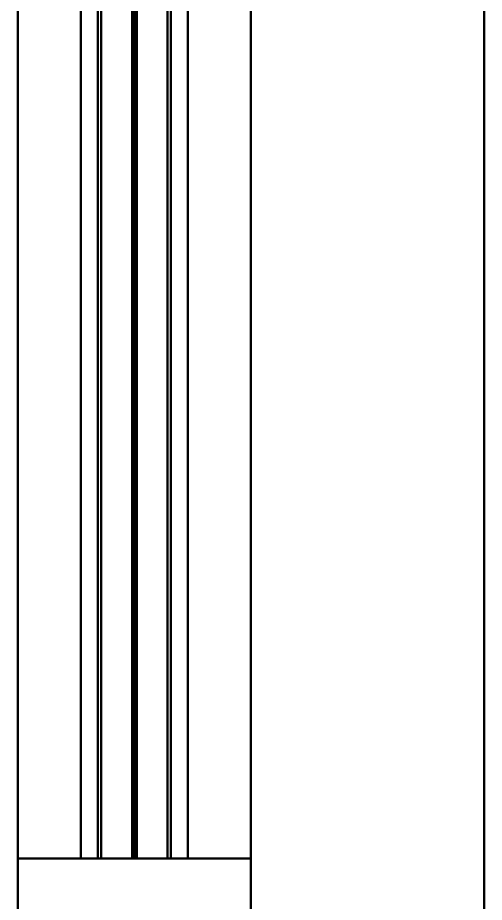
# Model space of a CAD drawing. Header units: millimetres. Extents: x -2015 to 3360, y -4745 to 2376.
# Drawn here: x 2593.4 to 2633.4, y 1659 to 1734.8 of the extents above; entities that cross this region are included whole.
import ezdxf

# ---------------------------------------------------------------- set-up
doc = ezdxf.new("R2010")
doc.units = ezdxf.units.MM
doc.header["$LTSCALE"] = 8
doc.layers.add('Visible (ISO)', color=7, linetype='Continuous', lineweight=50)

msp = doc.modelspace()

# ---------------------------------------------------------------- linework, layer by layer
at = {"layer": 'Visible (ISO)'}
for p, q in [((2598.863, 1662.726), (2598.863, 2011.305)), ((2600.318, 1662.726), (2600.318, 2011.305)), ((2600.604, 1662.726), (2600.604, 2011.305)), ((2603.243, 1662.726), (2603.243, 2011.305)), ((2603.443, 1662.726), (2603.443, 2011.305)), ((2603.643, 1662.726), (2603.643, 2011.305)), ((2606.282, 1662.726), (2606.282, 2011.305)), ((2606.568, 2011.305), (2606.568, 1662.726)), ((2608.023, 1662.726), (2608.023, 2011.305)), ((2593.443, 1662.726), (2593.443, 1991.305)), ((2633.443, 1513.305), (2633.443, 1783.305)), ((2613.443, 1662.726), (2613.443, 1771.691)), ((2613.443, 1662.726), (2593.443, 1662.726)), ((2593.443, 1639.798), (2593.443, 1662.726)), ((2613.443, 1639.798), (2613.443, 1662.726))]:
    msp.add_line(p, q, dxfattribs=at)

doc.saveas('drawing.dxf')
